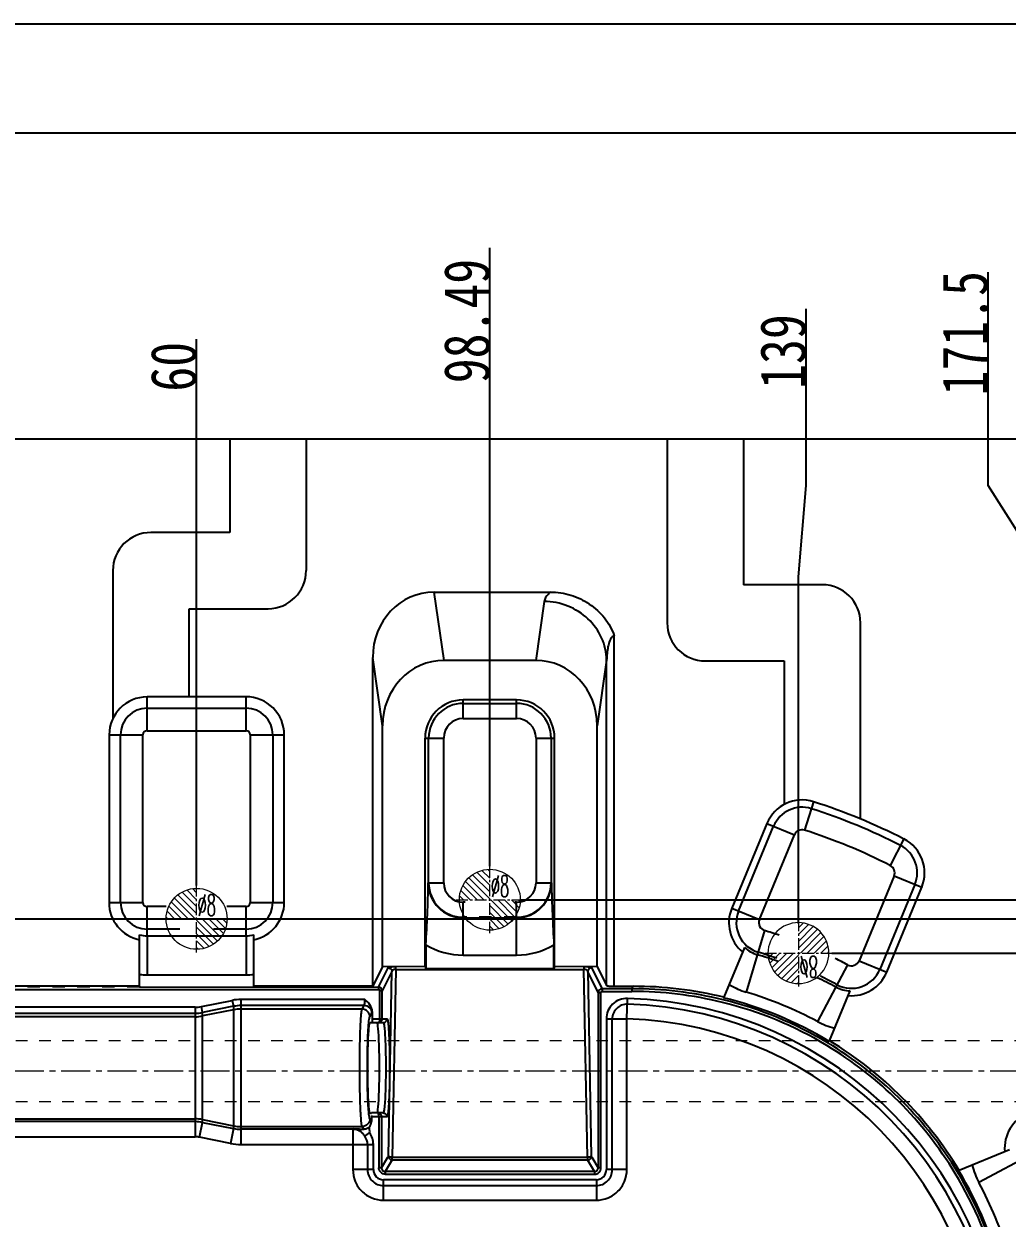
# Model space of a CAD drawing. Header units: millimetres. Extents: x 4797 to 6967, y -10922 to -3169.
# Drawn here: x 5591.3 to 5720.4, y -5770.3 to -5613.5 of the extents above; entities that cross this region are included whole.
import ezdxf
from ezdxf.enums import TextEntityAlignment as Align

# ---------------------------------------------------------------- set-up
doc = ezdxf.new("R2010")
doc.units = ezdxf.units.MM
doc.header["$LTSCALE"] = 16.335
doc.header["$PDMODE"] = 3
doc.header["$PDSIZE"] = 0.3125
doc.linetypes.add('CENTER', pattern=[0.6, 0.375, -0.075, 0.075, -0.075])
doc.linetypes.add('HIDDEN', pattern=[0.2, 0.1, -0.1])
doc.layers.get('0').update_dxf_attribs({"linetype": 'CONTINUOUS'})
doc.layers.get('Defpoints').update_dxf_attribs({"linetype": 'CONTINUOUS'})
doc.layers.add('cool', color=153, linetype='HIDDEN', lineweight=9)
doc.layers.add('epin', color=13, linetype='CONTINUOUS', lineweight=9)
doc.layers.add('DEFAULT_2', color=8, linetype='HIDDEN')
doc.styles.get("Standard").update_dxf_attribs({"font": 'txt', "width": 0.8})
doc.styles.add('TXT05', font='txt.shx', dxfattribs={"width": 0.5, "bigfont": 'gbcbig.shx'})
doc.dimstyles.new('ISO-25', dxfattribs={"dimtxt": 8, "dimasz": 6, "dimexe": 0, "dimexo": 0, "dimgap": 0, "dimtad": 1, "dimdsep": 46, "dimtxsty": 'Standard', "dimcen": 0, "dimclrd": 4, "dimclre": 4, "dimclrt": 6, "dimazin": 0, "dimtfac": 1, "dimtofl": 0, "dimtmove": 0, "dimatfit": 3, "dimfxl": 0, "dimarcsym": 0})

# ---------------------------------------------------------------- blocks, each defined once
blk = doc.blocks.new('147')
at = {"layer": 'cool', "ltscale": 0.932966}
for p, q in [((229.57, -3849.57), (-211.77, -3849.57)), ((229.57, -3857.57), (-211.77, -3857.57))]:
    blk.add_line(p, q, dxfattribs=at)
at = {"layer": 'cool', "color": 1, "linetype": 'CENTER', "ltscale": 0.621977}
blk.add_line((243.9, -3853.57), (-226.1, -3853.57), dxfattribs=at)
blk = doc.blocks.new('*D207')
at = {"color": 4, "lineweight": -2}
for p, q in [((5318.98, -5723.85), (5318.98, -5627.83)), ((5782.98, -5627.83), (5324.98, -5627.83)), ((5788.98, -5723.85), (5788.98, -5627.83))]:
    blk.add_line(p, q, dxfattribs=at)
at = {"color": 4}
for points in [[(5324.98, -5626.83), (5324.98, -5628.83), (5318.98, -5627.83)], [(5782.98, -5626.83), (5782.98, -5628.83), (5788.98, -5627.83)]]:
    blk.add_solid(points, dxfattribs=at)
at = {"layer": 'Defpoints', "color": 0}
for p in [(5318.98, -5627.83), (5318.98, -5723.85), (5788.98, -5723.85)]:
    blk.add_point(p, dxfattribs=at)
at = {"color": 6, "insert": (5504.14, -5623.83), "char_height": 8, "attachment_point": 5}
blk.add_mtext('470', dxfattribs=at)
blk = doc.blocks.new('*D209')
at = {"color": 4, "lineweight": -2}
blk.add_line((5758.98, -5697.99), (5807.12, -5697.99), dxfattribs=at)
at = {"layer": 'Defpoints', "color": 0}
for p in [(5758.98, -5697.99), (5796.72, -5697.99), (5553.98, -5857.99)]:
    blk.add_point(p, dxfattribs=at)
at = {"color": 6, "insert": (5801.92, -5694.99), "char_height": 6, "attachment_point": 5}
blk.add_mtext('160', dxfattribs=at)
blk = doc.blocks.new('*D210')
at = {"color": 4, "lineweight": -2}
blk.add_line((5758.98, -5694.36), (5758.98, -5650.11), dxfattribs=at)
at = {"layer": 'Defpoints', "color": 0}
for p in [(5758.98, -5662.11), (5758.98, -5694.36), (5553.98, -5857.99)]:
    blk.add_point(p, dxfattribs=at)
at = {"color": 6, "insert": (5755.98, -5656.11), "char_height": 6, "attachment_point": 5, "rotation": 90}
blk.add_mtext('205', dxfattribs=at)
blk = doc.blocks.new('*D188')
at = {"color": 4, "lineweight": -2}
for p, q in [((5729.88, -5766.99), (5772.72, -5766.99)), ((5772.72, -5766.99), (5784.72, -5767.99)), ((5784.72, -5767.99), (5803.12, -5767.99))]:
    blk.add_line(p, q, dxfattribs=at)
at = {"layer": 'Defpoints', "color": 0}
for p in [(5729.88, -5766.99), (5796.72, -5767.99), (5553.98, -5857.99)]:
    blk.add_point(p, dxfattribs=at)
at = {"color": 6, "insert": (5799.92, -5764.99), "char_height": 6, "attachment_point": 5}
blk.add_mtext('91', dxfattribs=at)
blk = doc.blocks.new('*D189')
at = {"color": 4, "lineweight": -2}
blk.add_line((5757.8, -5750.99), (5807.12, -5750.99), dxfattribs=at)
at = {"layer": 'Defpoints', "color": 0}
for p in [(5757.8, -5750.99), (5796.72, -5750.99), (5553.98, -5857.99)]:
    blk.add_point(p, dxfattribs=at)
at = {"color": 6, "insert": (5801.92, -5747.99), "char_height": 6, "attachment_point": 5}
blk.add_mtext('107', dxfattribs=at)
blk = doc.blocks.new('*D190')
at = {"color": 4, "lineweight": -2}
for p, q in [((5772.72, -5730.99), (5784.72, -5728.99)), ((5784.72, -5728.99), (5807.92, -5728.99)), ((5578.38, -5730.99), (5772.72, -5730.99))]:
    blk.add_line(p, q, dxfattribs=at)
at = {"layer": 'Defpoints', "color": 0}
for p in [(5796.72, -5728.99), (5578.38, -5730.99), (5553.98, -5857.99)]:
    blk.add_point(p, dxfattribs=at)
at = {"color": 6, "insert": (5802.32, -5725.99), "char_height": 6, "attachment_point": 5}
blk.add_mtext('127', dxfattribs=at)
blk = doc.blocks.new('*D191')
at = {"color": 4, "lineweight": -2}
for p, q in [((5772.72, -5728.49), (5784.72, -5718.44)), ((5784.72, -5718.44), (5814.32, -5718.44)), ((5656.47, -5728.49), (5772.72, -5728.49))]:
    blk.add_line(p, q, dxfattribs=at)
at = {"layer": 'Defpoints', "color": 0}
for p in [(5796.72, -5718.44), (5656.47, -5728.49), (5553.98, -5857.99)]:
    blk.add_point(p, dxfattribs=at)
at = {"color": 6, "insert": (5805.52, -5715.44), "char_height": 6, "attachment_point": 5}
blk.add_mtext('129.5', dxfattribs=at)
blk = doc.blocks.new('*D192')
at = {"color": 4, "lineweight": -2}
for p, q in [((5697.38, -5735.49), (5772.72, -5735.49)), ((5772.72, -5735.49), (5784.72, -5738.92)), ((5784.72, -5738.92), (5814.32, -5738.92))]:
    blk.add_line(p, q, dxfattribs=at)
at = {"layer": 'Defpoints', "color": 0}
for p in [(5697.38, -5735.49), (5796.72, -5738.92), (5553.98, -5857.99)]:
    blk.add_point(p, dxfattribs=at)
at = {"color": 6, "insert": (5805.52, -5735.92), "char_height": 6, "attachment_point": 5}
blk.add_mtext('122.5', dxfattribs=at)
blk = doc.blocks.new('*D194')
at = {"color": 4, "lineweight": -2}
blk.add_line((5613.98, -5726.59), (5613.98, -5654.91), dxfattribs=at)
at = {"layer": 'Defpoints', "color": 0}
for p in [(5613.98, -5662.11), (5613.98, -5726.59), (5553.98, -5857.99)]:
    blk.add_point(p, dxfattribs=at)
at = {"color": 6, "insert": (5610.98, -5658.51), "char_height": 6, "attachment_point": 5, "rotation": 90}
blk.add_mtext('60', dxfattribs=at)
blk = doc.blocks.new('*D195')
at = {"color": 4, "lineweight": -2}
for p, q in [((5652.47, -5674.11), (5652.47, -5642.91)), ((5652.47, -5686.11), (5652.47, -5674.11)), ((5652.47, -5724.09), (5652.47, -5686.11))]:
    blk.add_line(p, q, dxfattribs=at)
at = {"layer": 'Defpoints', "color": 0}
for p in [(5652.47, -5662.11), (5652.47, -5724.09), (5553.98, -5857.99)]:
    blk.add_point(p, dxfattribs=at)
at = {"color": 6, "insert": (5649.47, -5652.51), "char_height": 6, "attachment_point": 5, "rotation": 90}
blk.add_mtext('98.49', dxfattribs=at)
blk = doc.blocks.new('*D196')
at = {"color": 4, "lineweight": -2}
for p, q in [((5693.98, -5674.11), (5693.98, -5650.91)), ((5692.98, -5686.11), (5693.98, -5674.11)), ((5692.98, -5731.59), (5692.98, -5686.11))]:
    blk.add_line(p, q, dxfattribs=at)
at = {"layer": 'Defpoints', "color": 0}
for p in [(5693.98, -5662.11), (5692.98, -5731.59), (5553.98, -5857.99)]:
    blk.add_point(p, dxfattribs=at)
at = {"color": 6, "insert": (5690.98, -5656.51), "char_height": 6, "attachment_point": 5, "rotation": 90}
blk.add_mtext('139', dxfattribs=at)
blk = doc.blocks.new('*D197')
at = {"color": 4, "lineweight": -2}
for p, q in [((5717.86, -5674.11), (5717.86, -5646.11)), ((5725.48, -5686.11), (5717.86, -5674.11)), ((5725.48, -5762.59), (5725.48, -5686.11))]:
    blk.add_line(p, q, dxfattribs=at)
at = {"layer": 'Defpoints', "color": 0}
for p in [(5717.86, -5662.11), (5725.48, -5762.59), (5553.98, -5857.99)]:
    blk.add_point(p, dxfattribs=at)
at = {"color": 6, "insert": (5714.86, -5654.11), "char_height": 6, "attachment_point": 5, "rotation": 90}
blk.add_mtext('171.5', dxfattribs=at)
blk = doc.blocks.new('*D198')
at = {"color": 4, "lineweight": -2}
for p, q in [((5731.98, -5674.11), (5731.98, -5644.51)), ((5730.48, -5686.11), (5731.98, -5674.11)), ((5730.48, -5843.59), (5730.48, -5686.11))]:
    blk.add_line(p, q, dxfattribs=at)
at = {"layer": 'Defpoints', "color": 0}
for p in [(5731.98, -5662.11), (5730.48, -5843.59), (5553.98, -5857.99)]:
    blk.add_point(p, dxfattribs=at)
at = {"color": 6, "insert": (5728.98, -5653.31), "char_height": 6, "attachment_point": 5, "rotation": 90}
blk.add_mtext('176.5', dxfattribs=at)
blk = doc.blocks.new('epin_ejp_8')
at = {"layer": 'epin'}
h = blk.add_hatch(dxfattribs=at)
h.set_pattern_fill('_ANSI31', color=123, scale=0.2, angle=90, style=0)
h.set_pattern_definition([(135, (-263.1036, 1313.3417), (-0.4490128, -0.4490128), [])])
h.paths.add_polyline_path([(0, 4, 0.414214), (-4, 0), (0, 0)])
h.paths.add_polyline_path([(4, 0), (0, 0), (0, -4, 0.414214)])
at = {"layer": 'epin', "color": 1, "linetype": 'CENTER', "ltscale": 0.248791}
for p, q in [((0, -4.4), (0, 4.4)), ((-4.4, 0), (4.4, 0))]:
    blk.add_line(p, q, dxfattribs=at)
at = {"layer": 'epin'}
blk.add_circle((0, 0), 4, dxfattribs=at)
at = {"layer": 'epin', "color": 6, "style": 'TXT05', "width": 0.5}
blk.add_text('%%c8', height=2.8, dxfattribs=at).set_placement((1.33, 1.8), align=Align.MIDDLE)
blk = doc.blocks.new('1258')
at = {"layer": 'epin', "color": 4}
for p in [(-162.27, 2735.91), (-200.76, 2733.41)]:
    blk.add_blockref('epin_ejp_8', p, dxfattribs=at)
at = {"layer": 'epin', "xscale": -1, "rotation": 180}
blk.add_blockref('epin_ejp_8', (-121.76, 2728.91), dxfattribs=at)

msp = doc.modelspace()

# ---------------------------------------------------------------- linework, layer by layer
at = {"color": 7, "linetype": 'Continuous'}
for p, q in [((5369.984, -5667.99), (5737.984, -5667.99)), ((5618.353, -5667.99), (5618.353, -5680.269)), ((5628.353, -5667.99), (5628.353, -5685.269)), ((5675.745, -5667.99), (5675.745, -5692.131)), ((5685.745, -5667.99), (5685.745, -5687.131)), ((5618.353, -5680.269), (5607.984, -5680.269)), ((5602.984, -5685.269), (5602.984, -5704.703)), ((5696.114, -5687.131), (5685.745, -5687.131)), ((5646.452, -5697.057), (5645.162, -5688.096)), ((5645.162, -5688.096), (5660.424, -5688.096)), ((5659.612, -5689.307), (5658.496, -5697.057)), ((5612.984, -5701.855), (5612.984, -5690.269)), ((5612.984, -5690.269), (5623.353, -5690.269)), ((5701.114, -5717.876), (5701.114, -5692.131)), ((5668.804, -5739.842), (5668.804, -5693.838)), ((5637.098, -5739.842), (5637.098, -5696.666)), ((5638.388, -5705.627), (5637.098, -5696.666)), ((5658.496, -5697.057), (5646.452, -5697.057)), ((5667.801, -5697.013), (5666.56, -5705.627)), ((5667.801, -5739.742), (5667.801, -5697.013)), ((5680.745, -5697.131), (5691.114, -5697.131)), ((5691.114, -5697.131), (5691.114, -5715.94)), ((5620.484, -5701.834), (5607.484, -5701.855)), ((5607.484, -5706.291), (5607.484, -5701.855)), ((5620.484, -5706.291), (5620.484, -5701.834)), ((5607.484, -5703.336), (5620.484, -5703.336)), ((5648.974, -5704.689), (5648.974, -5702.248)), ((5655.974, -5702.248), (5648.974, -5702.248)), ((5648.974, -5702.709), (5655.974, -5702.709)), ((5655.974, -5704.689), (5655.974, -5702.248)), ((5648.974, -5704.689), (5655.974, -5704.689)), ((5607.484, -5706.291), (5620.484, -5706.291)), ((5638.388, -5737.254), (5638.388, -5705.627)), ((5666.56, -5737.254), (5666.56, -5705.627)), ((5602.484, -5706.834), (5602.484, -5728.834)), ((5602.484, -5706.834), (5606.941, -5706.834)), ((5603.987, -5728.834), (5603.987, -5706.834)), ((5606.941, -5728.834), (5606.941, -5706.834)), ((5621.027, -5706.834), (5621.027, -5728.834)), ((5621.027, -5706.834), (5625.484, -5706.834)), ((5623.982, -5706.834), (5623.982, -5728.834)), ((5625.484, -5728.834), (5625.484, -5706.834)), ((5643.974, -5737.254), (5643.974, -5707.248)), ((5643.974, -5707.248), (5646.415, -5707.248)), ((5644.435, -5726.248), (5644.435, -5707.248)), ((5646.415, -5726.248), (5646.415, -5707.248)), ((5658.533, -5707.248), (5658.533, -5726.248)), ((5658.533, -5707.248), (5660.974, -5707.248)), ((5660.513, -5707.248), (5660.513, -5726.248)), ((5660.974, -5737.254), (5660.974, -5707.248)), ((5694.96, -5715.621), (5693.771, -5719.342)), ((5688.822, -5718.456), (5684.226, -5729.593)), ((5685.126, -5729.965), (5689.722, -5718.827)), ((5688.822, -5718.456), (5692.453, -5719.954)), ((5687.857, -5731.092), (5692.453, -5719.954)), ((5706.817, -5720.492), (5705.026, -5723.987)), ((5705.528, -5725.351), (5700.931, -5736.488)), ((5705.528, -5725.351), (5709.159, -5726.849)), ((5644.379, -5726.248), (5646.415, -5726.248)), ((5658.533, -5726.248), (5660.569, -5726.248)), ((5708.259, -5726.478), (5703.662, -5737.615)), ((5704.562, -5737.986), (5709.159, -5726.849)), ((5602.484, -5728.834), (5606.941, -5728.834)), ((5607.484, -5733.092), (5607.484, -5729.377)), ((5610.003, -5729.377), (5607.484, -5729.377)), ((5620.484, -5729.377), (5617.965, -5729.377)), ((5620.484, -5733.092), (5620.484, -5729.377)), ((5621.027, -5728.834), (5625.484, -5728.834)), ((5648.974, -5735.748), (5648.974, -5728.806)), ((5649.213, -5728.806), (5648.974, -5728.806)), ((5655.974, -5728.806), (5655.735, -5728.806)), ((5655.974, -5735.748), (5655.974, -5728.806)), ((5684.226, -5729.593), (5687.857, -5731.092)), ((5648.974, -5730.843), (5655.974, -5730.843)), ((5606.484, -5739.842), (5606.484, -5733.092)), ((5611.785, -5732.331), (5607.484, -5732.331)), ((5607.484, -5733.208), (5607.484, -5738.334)), ((5607.484, -5733.208), (5620.484, -5733.208)), ((5620.484, -5732.331), (5616.183, -5732.331)), ((5620.484, -5733.208), (5620.484, -5738.334)), ((5621.484, -5739.842), (5621.484, -5733.092)), ((5688.538, -5732.527), (5686.103, -5740.596)), ((5644.073, -5734.386), (5644.073, -5737.512)), ((5660.876, -5737.512), (5660.876, -5734.386)), ((5685.893, -5734.727), (5683.188, -5741.281)), ((5648.974, -5735.748), (5655.974, -5735.748)), ((5638.388, -5737.254), (5637.098, -5739.842)), ((5637.849, -5739.951), (5639.121, -5737.401)), ((5639.623, -5737.9), (5638.351, -5740.452)), ((5644.021, -5737.29), (5638.388, -5737.254)), ((5639.161, -5762.13), (5639.623, -5737.9)), ((5640.133, -5737.617), (5639.663, -5762.301)), ((5640.133, -5737.617), (5640.133, -5737.29)), ((5640.133, -5737.617), (5664.815, -5737.617)), ((5644.021, -5737.29), (5643.974, -5737.254)), ((5644.073, -5737.512), (5660.876, -5737.512)), ((5660.927, -5737.29), (5660.974, -5737.254)), ((5666.56, -5737.254), (5660.927, -5737.29)), ((5664.815, -5737.29), (5664.815, -5737.617)), ((5665.286, -5762.301), (5664.815, -5737.617)), ((5665.325, -5737.9), (5665.788, -5762.13)), ((5666.701, -5740.658), (5665.325, -5737.9)), ((5665.827, -5737.401), (5667.202, -5740.158)), ((5666.56, -5737.254), (5667.801, -5739.742)), ((5699.436, -5737.025), (5695.47, -5744.464)), ((5700.931, -5736.488), (5704.562, -5737.986)), ((5607.484, -5738.334), (5620.484, -5738.334)), ((5470.119, -5740.251), (5637.849, -5740.251)), ((5606.484, -5739.842), (5581.484, -5739.842)), ((5606.484, -5739.916), (5637.849, -5739.951)), ((5637.098, -5739.842), (5621.484, -5739.842)), ((5637.849, -5739.951), (5637.849, -5740.251)), ((5638.05, -5744.11), (5638.05, -5740.452)), ((5638.351, -5740.452), (5638.05, -5740.452)), ((5638.351, -5744.11), (5638.351, -5740.452)), ((5666.701, -5740.658), (5666.701, -5763.654)), ((5666.701, -5740.658), (5667.052, -5740.658)), ((5667.052, -5763.654), (5667.052, -5740.658)), ((5667.202, -5740.158), (5667.202, -5740.508)), ((5671.116, -5740.158), (5667.202, -5740.158)), ((5667.202, -5740.508), (5671.116, -5740.508)), ((5668.803, -5739.842), (5671.273, -5739.842)), ((5671.116, -5740.158), (5671.273, -5739.842)), ((5671.116, -5740.158), (5671.116, -5740.508)), ((5697.055, -5747.002), (5699.759, -5740.45)), ((5613.787, -5742.58), (5494.182, -5742.58)), ((5613.787, -5742.58), (5613.787, -5759.609)), ((5614.614, -5742.498), (5618.664, -5741.685)), ((5614.772, -5743.283), (5614.614, -5742.498)), ((5618.821, -5742.471), (5614.772, -5743.283)), ((5618.664, -5741.685), (5618.821, -5742.471)), ((5618.821, -5742.471), (5618.821, -5758.518)), ((5619.807, -5760.618), (5619.807, -5741.571)), ((5636.076, -5741.571), (5619.807, -5741.571)), ((5635.989, -5742.372), (5619.807, -5742.372)), ((5635.713, -5742.833), (5635.989, -5742.372)), ((5670.462, -5744.129), (5670.54, -5741.433)), ((5494.182, -5743.381), (5613.787, -5743.381)), ((5613.787, -5743.834), (5494.182, -5743.834)), ((5618.821, -5742.93), (5614.772, -5743.737)), ((5614.772, -5757.705), (5614.772, -5743.283)), ((5635.713, -5742.833), (5619.807, -5742.833)), ((5636.717, -5743.834), (5636.993, -5743.374)), ((5637.029, -5743.165), (5637.029, -5744.11)), ((5637.029, -5744.11), (5638.972, -5744.11)), ((5667.765, -5744.129), (5667.765, -5763.912)), ((5667.765, -5744.129), (5670.462, -5744.129)), ((5668.535, -5763.912), (5668.535, -5744.129)), ((5670.462, -5763.912), (5670.462, -5744.129)), ((5636.75, -5744.613), (5638.351, -5744.613)), ((5636.745, -5756.471), (5636.93, -5756.533)), ((5638.47, -5756.472), (5636.95, -5756.472)), ((5494.182, -5757.25), (5613.787, -5757.25)), ((5613.787, -5757.607), (5494.182, -5757.607)), ((5614.378, -5759.668), (5614.772, -5757.705)), ((5614.772, -5757.347), (5618.821, -5758.154)), ((5614.772, -5757.705), (5618.821, -5758.518)), ((5619.807, -5758.251), (5635.713, -5758.251)), ((5635.91, -5758.58), (5635.713, -5758.251)), ((5636.924, -5757.596), (5636.717, -5757.25)), ((5636.924, -5756.974), (5636.924, -5757.596)), ((5638.972, -5756.974), (5636.924, -5756.974)), ((5637.897, -5756.974), (5637.897, -5763.654)), ((5638.248, -5756.974), (5638.248, -5763.654)), ((5494.182, -5759.609), (5613.787, -5759.609)), ((5618.427, -5760.481), (5614.378, -5759.668)), ((5618.821, -5758.518), (5618.427, -5760.481)), ((5634.487, -5758.616), (5619.807, -5758.616)), ((5634.487, -5758.616), (5634.52, -5758.561)), ((5634.487, -5758.616), (5634.487, -5763.912)), ((5635.613, -5758.575), (5635.764, -5758.578)), ((5635.764, -5758.578), (5635.91, -5758.58)), ((5636.059, -5759.506), (5636.688, -5759.061)), ((5619.807, -5760.618), (5637.183, -5760.618)), ((5636.413, -5760.618), (5636.413, -5763.912)), ((5637.183, -5763.912), (5637.183, -5760.618)), ((5720.663, -5761.301), (5714.085, -5764.035)), ((5638.248, -5763.654), (5639.073, -5762.277)), ((5639.663, -5762.63), (5638.748, -5764.157)), ((5639.663, -5762.63), (5639.663, -5762.301)), ((5665.286, -5762.301), (5639.663, -5762.301)), ((5639.663, -5762.63), (5665.286, -5762.63)), ((5665.286, -5762.301), (5665.286, -5762.63)), ((5666.2, -5764.157), (5665.286, -5762.63)), ((5665.876, -5762.277), (5666.701, -5763.654)), ((5724.089, -5761.615), (5716.662, -5765.599)), ((5637.183, -5763.912), (5634.487, -5763.912)), ((5638.248, -5763.654), (5637.897, -5763.654)), ((5638.748, -5764.157), (5638.748, -5764.507)), ((5666.2, -5764.157), (5638.748, -5764.157)), ((5638.748, -5764.507), (5666.2, -5764.507)), ((5666.2, -5764.157), (5666.2, -5764.507)), ((5667.052, -5763.654), (5666.701, -5763.654)), ((5670.462, -5763.912), (5667.765, -5763.912)), ((5638.501, -5767.927), (5638.501, -5765.23)), ((5666.447, -5765.23), (5638.501, -5765.23)), ((5638.501, -5766), (5666.447, -5766)), ((5666.447, -5765.23), (5666.447, -5767.927)), ((5638.502, -5767.927), (5666.447, -5767.927))]:
    msp.add_line(p, q, dxfattribs=at)
msp.add_lwpolyline([(6001.378, -6133.841), (5246.546, -6133.841), (5246.546, -5613.499), (6001.378, -5613.499)], close=True)
for centre, radius, start, end in [((5607.984, -5685.269), 5, 90, 180), ((5623.353, -5685.269), 5, 270, 0), ((5696.114, -5692.131), 5, 0, 90), ((5680.745, -5692.131), 5, 180, 270), ((5607.484, -5706.834), 4.979, 90, 180), ((5620.484, -5706.834), 5, 0, 90.00013), ((5607.484, -5706.834), 3.498, 90, 180), ((5620.484, -5706.834), 3.498, 0, 90), ((5648.974, -5707.248), 5, 90, 180), ((5648.974, -5707.248), 4.539, 90, 180), ((5655.974, -5707.248), 5, 0, 90), ((5655.974, -5707.248), 4.539, 0, 90), ((5648.974, -5707.248), 2.559, 90, 180), ((5655.974, -5707.248), 2.559, 0, 90), ((5607.484, -5706.834), 0.543, 90, 180), ((5620.484, -5706.834), 0.543, 0, 90), ((5693.444, -5720.363), 4.979, 72.28193, 157.57311), ((5671.201, -5789.985), 78.067, 62.8641, 72.28193), ((5693.444, -5720.363), 4.027, 72.28193, 157.57306), ((5671.201, -5789.985), 77.115, 62.86419, 72.28193), ((5693.444, -5720.363), 1.072, 72.28193, 157.57306), ((5671.201, -5789.985), 74.16, 62.86419, 72.28193), ((5704.537, -5724.942), 5, 337.57311, 62.86273), ((5704.537, -5724.942), 4.027, 337.57306, 62.86419), ((5704.537, -5724.942), 1.072, 337.57306, 62.86419), ((5648.974, -5726.248), 4.595, 180, 270), ((5648.974, -5726.248), 4.539, 180, 270), ((5648.974, -5726.248), 2.559, 180, 270), ((5655.974, -5726.248), 4.595, 270, 0), ((5655.974, -5726.248), 4.539, 270, 0), ((5655.974, -5726.248), 2.559, 270, 0), ((5607.484, -5728.834), 5, 180, 258.46299), ((5607.484, -5728.834), 3.498, 180, 270), ((5607.484, -5728.834), 0.543, 180, 270), ((5620.484, -5728.834), 3.498, 270, 0), ((5620.484, -5728.834), 0.543, 270, 0), ((5620.484, -5728.834), 5, 281.53701, 0), ((5688.848, -5731.501), 5, 157.57301, 230.11537), ((5688.848, -5731.501), 4.027, 157.57306, 253.20968), ((5688.848, -5731.501), 1.072, 157.57306, 253.20968), ((5607.484, -5728.834), 4.374, 256.78541, 270), ((5620.484, -5728.834), 4.374, 270, 283.21459), ((5671.201, -5789.985), 60.016, 71.30329, 73.20968), ((5648.974, -5726.248), 9.5, 238.93835, 270), ((5655.974, -5726.248), 9.5, 270, 301.06165), ((5688.848, -5731.501), 4.374, 227.51952, 253.20968), ((5671.201, -5789.985), 56.714, 70.30079, 73.20968), ((5671.201, -5789.985), 57.062, 70.5937, 73.20968), ((5671.201, -5789.985), 60.016, 61.93645, 63.69064), ((5699.94, -5736.079), 4.027, 241.93645, 337.57306), ((5699.94, -5736.079), 1.072, 241.93645, 337.57306), ((5607.484, -5728.834), 9.5, 263.95767, 270), ((5620.484, -5728.834), 9.5, 270, 276.04233), ((5671.201, -5789.985), 56.714, 61.93645, 64.69315), ((5671.201, -5789.985), 57.062, 61.93645, 64.40024), ((5699.94, -5736.079), 5, 265.03076, 337.57301), ((5637.848, -5740.454), 0.503, 0.20604, 89.84105), ((5667.204, -5740.661), 0.503, 90.1804, 179.725), ((5671.119, -5790.17), 50.012, 76.153, 90.00337), ((5671.082, -5790.375), 49.867, 76.16798, 89.9607), ((5688.848, -5731.501), 9.5, 239.52511, 253.20968), ((5671.201, -5789.985), 51.588, 61.93645, 73.20968), ((5699.94, -5736.079), 4.374, 241.93645, 267.6266), ((5613.787, -5738.377), 4.204, 269.99759, 281.35437), ((5619.808, -5747.39), 5.819, 90.01117, 101.34168), ((5619.808, -5747.383), 5.01, 90.01016, 101.35413), ((5670.462, -5744.129), 2.697, 88.33465, 180.00012), ((5670.462, -5744.129), 1.926, 88.33465, 180), ((5669.057, -5792.451), 50.269, 0, 88.33465), ((5669.057, -5792.451), 51.039, 0.00002, 88.33465), ((5671.248, -5789.826), 49.295, 58.94001, 76.20363), ((5671.134, -5790.1), 49.941, 58.93842, 76.15027), ((5613.785, -5738.358), 5.024, 270.01298, 281.32616), ((5613.785, -5738.779), 5.056, 270.01317, 281.254), ((5619.808, -5747.889), 5.056, 90.01317, 101.254), ((5636.74, -5744.11), 1.309, 356.70444, 0.00135), ((5669.057, -5792.451), 48.343, 0, 88.33465), ((5699.94, -5736.079), 9.5, 241.93645, 256.65778), ((5671.199, -5789.991), 49.813, 58.15265, 58.93774), ((5671.156, -5790.084), 49.563, 31.21532, 59.00219), ((5671.076, -5790.166), 50.027, 31.273, 58.13933), ((5725.033, -5761.108), 5, 112.57295, 185.11534), ((5613.785, -5762.306), 5.056, 78.746, 89.98683), ((5613.785, -5762.64), 5.033, 78.69523, 89.98618), ((5619.808, -5753.196), 5.056, 258.746, 269.98683), ((5637.737, -5756.974), 0.511, 0.00056, 8.59782), ((5613.787, -5762.613), 3.004, 78.64795, 90.0001), ((5619.808, -5753.614), 5.002, 258.62558, 269.98957), ((5634.353, -5760.479), 1.926, 77.57997, 85.028), ((5634.34, -5760.531), 1.979, 70.44894, 77.53266), ((5634.305, -5760.631), 2.086, 63.81484, 70.4556), ((5635.01, -5758.003), 0.831, 307.88855, 312.02235), ((5634.913, -5757.895), 0.976, 312.00643, 315.84016), ((5634.487, -5760.618), 1.926, 0, 35.27173), ((5634.487, -5760.618), 2.697, 359.99942, 35.26719), ((5619.808, -5753.595), 7.023, 258.65853, 269.98862), ((5639.665, -5762.124), 0.507, 254.8815, 269.69629), ((5665.282, -5762.123), 0.508, 300.07584, 314.88952), ((5665.285, -5762.127), 0.503, 344.79694, 359.69316), ((5638.499, -5763.914), 2.086, 179.93807, 270.06132), ((5666.449, -5763.914), 2.086, 269.93807, 0.06132), ((5671.044, -5790.233), 49.736, 14.18806, 31.29595), ((5670.789, -5790.342), 50.363, 14.2349, 31.27492), ((5725.033, -5761.108), 9.5, 193.48834, 208.20968), ((5671.201, -5789.985), 51.588, 16.93645, 28.20968)]:
    msp.add_arc(centre, radius, start, end, dxfattribs=at)
for centre, major_axis, ratio, start_param, end_param in [((5645.309, -5696.823), (-1.245, 8.648), 0.9385559, -0.1343288, 1.4185666), ((5646.599, -5705.784), (-1.245, 8.648), 0.9385552, -0.134328, 1.4185674), ((5658.349, -5705.784), (1.245, 8.648), 0.9385552, -1.4185674, 0.134328), ((5644.014, -5737.789), (0, 0.502), 0.1405408, -0.9857024, -0.1047218), ((5660.935, -5737.789), (0, 0.502), 0.1405408, 0.1047218, 0.9857024), ((5670.998, -5790.369), (22.577, 45.279), 0.9931736, 0.220579, 0.4598115), ((5670.961, -5790.443), (22.577, 45.279), 0.9931738, -0.0791476, 0.220469), ((5637.056, -5744.11), (0, 0.502), 0.0524078, -4.712387, -3.1415907), ((5637.667, -5750.542), (0, 5.929), 0.0524078, -3.1415907, 0.000002), ((5670.998, -5790.369), (22.577, 45.279), 0.9931736, -0.5627477, -0.0790376), ((5635.918, -5757.592), (-0.519, 0.867), 0.9948398, 3.3601936, 4.1704042), ((5636.95, -5756.974), (0, 0.502), 0.0524078, 1.2094427, 1.5707983), ((5670.961, -5790.443), (22.577, 45.279), 0.9931738, -0.860403, -0.5616588)]:
    msp.add_ellipse(centre, major_axis=major_axis, ratio=ratio, start_param=start_param, end_param=end_param, dxfattribs=at)
for points, knots in [([(5660.424, -5688.096), (5660.312, -5688.187), (5659.947, -5688.512), (5659.662, -5688.964), (5659.612, -5689.307)], [0, 0, 0, 0, 0.2938462, 1, 1, 1, 1]), ([(5667.801, -5697.013), (5667.782, -5696.016), (5667.314, -5693.985), (5665.468, -5691.452), (5662.776, -5689.748), (5660.666, -5689.325), (5659.612, -5689.307)], [0, 0, 0, 0, 0.2424884, 0.4902521, 0.7436809, 1, 1, 1, 1]), ([(5660.424, -5688.096), (5661.323, -5688.096), (5663.131, -5688.366), (5665.598, -5689.543), (5667.61, -5691.391), (5668.511, -5692.99), (5668.804, -5693.838)], [0, 0, 0, 0, 0.2501487, 0.5002225, 0.7501954, 1, 1, 1, 1]), ([(5668.804, -5693.838), (5668.73, -5693.838), (5668.581, -5693.898), (5668.385, -5694.122), (5668.145, -5694.577), (5667.961, -5695.284), (5667.837, -5696.144), (5667.805, -5696.724), (5667.801, -5697.013)], [0, 0, 0, 0, 0.0641659, 0.1277978, 0.2530574, 0.5024227, 0.7513385, 1, 1, 1, 1]), ([(5644.073, -5734.386), (5644.146, -5733.058), (5644.291, -5730.348), (5644.379, -5727.633), (5644.379, -5726.248)], [0, 0, 0, 0, 0.4896286, 1, 1, 1, 1]), ([(5660.569, -5726.248), (5660.569, -5727.633), (5660.658, -5730.348), (5660.802, -5733.058), (5660.876, -5734.386)], [0, 0, 0, 0, 0.5103729, 1, 1, 1, 1]), ([(5640.133, -5737.29), (5640.003, -5737.29), (5639.764, -5737.295), (5639.456, -5737.317), (5639.254, -5737.344), (5639.157, -5737.374), (5639.126, -5737.391), (5639.121, -5737.401)], [0, 0, 0, 0, 0.3815424, 0.6963187, 0.9060046, 0.9668509, 1, 1, 1, 1]), ([(5639.121, -5737.401), (5639.249, -5737.401), (5639.514, -5737.508), (5639.622, -5737.773), (5639.623, -5737.9)], [0, 0, 0, 0, 0.5007233, 1, 1, 1, 1]), ([(5640.133, -5737.617), (5640.06, -5737.619), (5639.869, -5737.641), (5639.638, -5737.772), (5639.623, -5737.9)], [0, 0, 0, 0, 0.3621797, 1, 1, 1, 1]), ([(5665.827, -5737.401), (5665.822, -5737.391), (5665.791, -5737.374), (5665.694, -5737.344), (5665.492, -5737.317), (5665.184, -5737.295), (5664.945, -5737.29), (5664.815, -5737.29)], [0, 0, 0, 0, 0.0331346, 0.093964, 0.3036968, 0.6185368, 1, 1, 1, 1]), ([(5665.325, -5737.9), (5665.321, -5737.864), (5665.27, -5737.759), (5665.083, -5737.649), (5664.912, -5737.619), (5664.815, -5737.617)], [0, 0, 0, 0, 0.1769883, 0.5315647, 1, 1, 1, 1]), ([(5665.827, -5737.401), (5665.699, -5737.401), (5665.434, -5737.508), (5665.326, -5737.773), (5665.325, -5737.9)], [0, 0, 0, 0, 0.5007245, 1, 1, 1, 1]), ([(5638.05, -5740.452), (5638.05, -5740.401), (5638.003, -5740.298), (5637.9, -5740.251), (5637.849, -5740.251)], [0, 0, 0, 0, 0.5009504, 1, 1, 1, 1]), ([(5667.202, -5740.508), (5667.163, -5740.508), (5667.083, -5740.54), (5667.052, -5740.62), (5667.052, -5740.658)], [0, 0, 0, 0, 0.5008873, 1, 1, 1, 1]), ([(5667.801, -5739.742), (5667.806, -5739.752), (5667.84, -5739.767), (5667.94, -5739.795), (5668.145, -5739.818), (5668.447, -5739.838), (5668.679, -5739.842), (5668.803, -5739.842)], [0, 0, 0, 0, 0.0336031, 0.0980073, 0.3169904, 0.6327587, 1, 1, 1, 1]), ([(5635.989, -5742.372), (5636.012, -5742.355), (5636.029, -5742.257), (5636.057, -5742.095), (5636.071, -5741.849), (5636.076, -5741.669), (5636.076, -5741.571)], [0, 0, 0, 0, 0.1065354, 0.3281783, 0.6396859, 1, 1, 1, 1]), ([(5636.993, -5743.374), (5636.991, -5743.118), (5636.776, -5742.588), (5636.245, -5742.374), (5635.989, -5742.372)], [0, 0, 0, 0, 0.4995711, 1, 1, 1, 1]), ([(5637.029, -5743.165), (5637.029, -5742.85), (5636.781, -5742.216), (5636.313, -5741.784), (5636.076, -5741.571)], [0, 0, 0, 0, 0.4974551, 1, 1, 1, 1]), ([(5635.622, -5757.807), (5635.569, -5757.378), (5635.501, -5756.289), (5635.43, -5754.394), (5635.392, -5752.062), (5635.387, -5749.558), (5635.415, -5747.492), (5635.457, -5745.968), (5635.495, -5744.998), (5635.54, -5744.188), (5635.586, -5743.556), (5635.643, -5743.127), (5635.677, -5742.901), (5635.713, -5742.833)], [0, 0, 0, 0, 0.086555, 0.2179883, 0.3795719, 0.5530689, 0.7188487, 0.7928905, 0.8581615, 0.912815, 0.9553491, 0.9846313, 1, 1, 1, 1]), ([(5636.717, -5743.834), (5636.715, -5743.579), (5636.5, -5743.049), (5635.969, -5742.834), (5635.713, -5742.833)], [0, 0, 0, 0, 0.4995707, 1, 1, 1, 1]), ([(5636.506, -5745.629), (5636.515, -5745.475), (5636.546, -5744.984), (5636.583, -5744.492), (5636.635, -5744.16)], [0, 0, 0, 0, 0.3154579, 1, 1, 1, 1]), ([(5636.635, -5744.16), (5636.646, -5744.09), (5636.666, -5743.98), (5636.695, -5743.87), (5636.717, -5743.834)], [0, 0, 0, 0, 0.6325188, 1, 1, 1, 1]), ([(5638.351, -5744.11), (5638.351, -5744.15), (5638.334, -5744.302), (5638.243, -5744.444), (5638.153, -5744.513)], [0, 0, 0, 0, 0.2585196, 1, 1, 1, 1]), ([(5638.972, -5744.11), (5638.996, -5744.11), (5639.035, -5744.216), (5639.07, -5744.371), (5639.112, -5744.67), (5639.133, -5744.894), (5639.145, -5745.026)], [0, 0, 0, 0, 0.0787093, 0.2698503, 0.5784354, 1, 1, 1, 1]), ([(5636.546, -5756.072), (5636.491, -5755.342), (5636.424, -5753.662), (5636.384, -5751.001), (5636.405, -5748.251), (5636.46, -5746.449), (5636.506, -5745.629)], [0, 0, 0, 0, 0.2102241, 0.482627, 0.7641888, 1, 1, 1, 1]), ([(5636.627, -5755.985), (5636.59, -5755.682), (5636.537, -5754.946), (5636.457, -5753.115), (5636.426, -5750.496), (5636.459, -5747.884), (5636.541, -5746.074), (5636.594, -5745.353), (5636.632, -5745.06)], [0, 0, 0, 0, 0.0835198, 0.2023164, 0.5028885, 0.8018783, 0.9188302, 1, 1, 1, 1]), ([(5636.632, -5745.06), (5636.64, -5744.996), (5636.656, -5744.886), (5636.684, -5744.745), (5636.71, -5744.662), (5636.736, -5744.617), (5636.75, -5744.613)], [0, 0, 0, 0, 0.412279, 0.7120773, 0.9040125, 1, 1, 1, 1]), ([(5638.47, -5744.613), (5638.493, -5744.613), (5638.534, -5744.708), (5638.567, -5744.854), (5638.61, -5745.128), (5638.632, -5745.335), (5638.643, -5745.457)], [0, 0, 0, 0, 0.0808799, 0.2721908, 0.5799644, 1, 1, 1, 1]), ([(5638.643, -5745.457), (5638.713, -5746.196), (5638.784, -5747.941), (5638.822, -5750.673), (5638.777, -5753.37), (5638.704, -5755.065), (5638.629, -5755.769)], [0, 0, 0, 0, 0.2159365, 0.5070645, 0.7944053, 1, 1, 1, 1]), ([(5639.145, -5745.026), (5639.206, -5745.719), (5639.275, -5747.356), (5639.319, -5749.978), (5639.299, -5752.721), (5639.244, -5754.523), (5639.196, -5755.338)], [0, 0, 0, 0, 0.2023448, 0.476086, 0.7624961, 1, 1, 1, 1]), ([(5636.597, -5756.633), (5636.592, -5756.592), (5636.573, -5756.405), (5636.557, -5756.217), (5636.546, -5756.072)], [0, 0, 0, 0, 0.2230165, 1, 1, 1, 1]), ([(5636.717, -5757.25), (5636.68, -5757.188), (5636.643, -5756.975), (5636.612, -5756.77), (5636.597, -5756.633)], [0, 0, 0, 0, 0.3433293, 1, 1, 1, 1]), ([(5636.745, -5756.471), (5636.73, -5756.462), (5636.706, -5756.412), (5636.679, -5756.318), (5636.651, -5756.168), (5636.635, -5756.052), (5636.627, -5755.985)], [0, 0, 0, 0, 0.1046777, 0.3015214, 0.59874, 1, 1, 1, 1]), ([(5637.897, -5756.974), (5637.897, -5756.865), (5637.885, -5756.714), (5637.835, -5756.55), (5637.799, -5756.492), (5637.778, -5756.479)], [0, 0, 0, 0, 0.631918, 0.8572215, 1, 1, 1, 1]), ([(5638.629, -5755.769), (5638.618, -5755.87), (5638.598, -5756.044), (5638.559, -5756.271), (5638.528, -5756.395), (5638.49, -5756.472), (5638.47, -5756.472)], [0, 0, 0, 0, 0.4189803, 0.7254333, 0.9165325, 1, 1, 1, 1]), ([(5639.196, -5755.338), (5639.183, -5755.571), (5639.155, -5755.976), (5639.109, -5756.443), (5639.068, -5756.718), (5639.038, -5756.854), (5639.015, -5756.932), (5638.985, -5756.974), (5638.972, -5756.974)], [0, 0, 0, 0, 0.4198674, 0.7309956, 0.8427425, 0.924207, 0.9755502, 1, 1, 1, 1]), ([(5635.713, -5758.251), (5635.688, -5758.203), (5635.657, -5758.052), (5635.634, -5757.904), (5635.622, -5757.807)], [0, 0, 0, 0, 0.3585019, 1, 1, 1, 1]), ([(5636.717, -5757.25), (5636.715, -5757.505), (5636.5, -5758.036), (5635.969, -5758.25), (5635.713, -5758.251)], [0, 0, 0, 0, 0.4995702, 1, 1, 1, 1]), ([(5635.225, -5758.76), (5635.247, -5758.764), (5635.354, -5758.766), (5635.454, -5758.71), (5635.52, -5758.659)], [0, 0, 0, 0, 0.2097486, 1, 1, 1, 1]), ([(5635.793, -5759.181), (5635.75, -5759.136), (5635.581, -5758.971), (5635.383, -5758.833), (5635.225, -5758.76)], [0, 0, 0, 0, 0.2636155, 1, 1, 1, 1]), ([(5636.176, -5758.55), (5636.217, -5758.539), (5636.374, -5758.489), (5636.518, -5758.403), (5636.611, -5758.326)], [0, 0, 0, 0, 0.2623111, 1, 1, 1, 1]), ([(5639.208, -5762.195), (5639.201, -5762.19), (5639.181, -5762.173), (5639.164, -5762.148), (5639.161, -5762.13)], [0, 0, 0, 0, 0.2994222, 1, 1, 1, 1]), ([(5639.489, -5762.288), (5639.46, -5762.284), (5639.363, -5762.266), (5639.263, -5762.237), (5639.208, -5762.195)], [0, 0, 0, 0, 0.3000104, 1, 1, 1, 1]), ([(5665.788, -5762.13), (5665.783, -5762.16), (5665.716, -5762.222), (5665.641, -5762.247), (5665.593, -5762.26)], [0, 0, 0, 0, 0.378499, 1, 1, 1, 1]), ([(5634.487, -5763.912), (5634.49, -5764.434), (5634.693, -5765.491), (5635.59, -5766.824), (5636.923, -5767.721), (5637.979, -5767.923), (5638.502, -5767.927)], [0, 0, 0, 0, 0.2500107, 0.4999945, 0.7499846, 1, 1, 1, 1]), ([(5637.183, -5763.912), (5637.183, -5764.248), (5637.464, -5764.95), (5638.165, -5765.23), (5638.501, -5765.23)], [0, 0, 0, 0, 0.4999379, 1, 1, 1, 1]), ([(5638.748, -5764.507), (5638.531, -5764.507), (5638.077, -5764.325), (5637.897, -5763.871), (5637.897, -5763.654)], [0, 0, 0, 0, 0.4999904, 1, 1, 1, 1]), ([(5638.248, -5763.654), (5638.247, -5763.781), (5638.363, -5764.039), (5638.621, -5764.157), (5638.748, -5764.157)], [0, 0, 0, 0, 0.5005226, 1, 1, 1, 1]), ([(5666.2, -5764.157), (5666.327, -5764.157), (5666.585, -5764.039), (5666.701, -5763.781), (5666.701, -5763.654)], [0, 0, 0, 0, 0.4990499, 1, 1, 1, 1]), ([(5666.2, -5764.507), (5666.418, -5764.507), (5666.871, -5764.325), (5667.052, -5763.871), (5667.052, -5763.654)], [0, 0, 0, 0, 0.4998916, 1, 1, 1, 1]), ([(5666.447, -5765.23), (5666.784, -5765.23), (5667.485, -5764.95), (5667.765, -5764.248), (5667.765, -5763.912)], [0, 0, 0, 0, 0.4999379, 1, 1, 1, 1]), ([(5666.447, -5767.927), (5666.969, -5767.923), (5668.026, -5767.721), (5669.359, -5766.824), (5670.256, -5765.49), (5670.458, -5764.434), (5670.462, -5763.912)], [0, 0, 0, 0, 0.2500107, 0.4999945, 0.7499846, 1, 1, 1, 1])]:
    msp.add_open_spline(points, degree=3, knots=knots, dxfattribs=at)
for points in [[(5638.904, -5744.362), (5638.948, -5744.286), (5638.972, -5744.197), (5638.972, -5744.11)], [(5638.47, -5744.613), (5638.556, -5744.613), (5638.646, -5744.589), (5638.721, -5744.545)], [(5638.721, -5744.545), (5638.796, -5744.502), (5638.861, -5744.437), (5638.904, -5744.362)], [(5636.943, -5756.489), (5636.94, -5756.504), (5636.939, -5756.52), (5636.937, -5756.535)], [(5638.046, -5756.57), (5638.148, -5756.646), (5638.223, -5756.772), (5638.242, -5756.898)], [(5638.47, -5756.472), (5638.556, -5756.472), (5638.646, -5756.496), (5638.721, -5756.539)], [(5638.721, -5756.539), (5638.796, -5756.582), (5638.861, -5756.648), (5638.904, -5756.723)], [(5638.904, -5756.723), (5638.948, -5756.798), (5638.972, -5756.888), (5638.972, -5756.974)], [(5635.225, -5758.76), (5634.992, -5758.667), (5634.737, -5758.617), (5634.487, -5758.616)], [(5634.52, -5758.561), (5634.884, -5758.566), (5635.249, -5758.57), (5635.613, -5758.575)], [(5636.059, -5759.506), (5635.979, -5759.392), (5635.89, -5759.282), (5635.793, -5759.181)], [(5635.91, -5758.58), (5635.999, -5758.582), (5636.089, -5758.571), (5636.176, -5758.55)], [(5636.689, -5759.061), (5636.708, -5758.815), (5636.684, -5758.561), (5636.611, -5758.326)], [(5639.161, -5762.13), (5639.161, -5762.257), (5639.218, -5762.393), (5639.309, -5762.483)], [(5639.309, -5762.483), (5639.37, -5762.544), (5639.45, -5762.59), (5639.533, -5762.613)], [(5639.663, -5762.301), (5639.605, -5762.3), (5639.547, -5762.296), (5639.489, -5762.288)], [(5665.459, -5762.288), (5665.402, -5762.296), (5665.344, -5762.3), (5665.286, -5762.301)], [(5665.286, -5762.63), (5665.372, -5762.63), (5665.461, -5762.606), (5665.536, -5762.562)], [(5665.593, -5762.26), (5665.549, -5762.273), (5665.504, -5762.282), (5665.459, -5762.288)], [(5665.64, -5762.483), (5665.701, -5762.422), (5665.747, -5762.342), (5665.77, -5762.259)]]:
    msp.add_open_spline(points, degree=3, dxfattribs=at)
at = {"layer": 'DEFAULT_2', "color": 8, "linetype": 'HIDDEN'}
for p, q in [((5655.974, -5730.787), (5648.974, -5730.787)), ((5607.484, -5733.208), (5607.484, -5733.092)), ((5620.484, -5733.208), (5620.484, -5733.092)), ((5606.484, -5739.916), (5581.484, -5739.916)), ((5606.484, -5739.842), (5606.484, -5739.916)), ((5621.484, -5739.916), (5621.484, -5739.842)), ((5683.188, -5741.281), (5683.157, -5741.356)), ((5638.351, -5744.613), (5638.47, -5744.613)), ((5697.055, -5747.002), (5697.023, -5747.078)), ((5639.073, -5762.277), (5639.161, -5762.13)), ((5665.788, -5762.13), (5665.876, -5762.277)), ((5714.02, -5764.062), (5714.085, -5764.035))]:
    msp.add_line(p, q, dxfattribs=at)
for centre, radius, start, end in [((5688.848, -5731.501), 9.5, 238.48834, 239.52511), ((5637.859, -5744.129), 0.484, 270.02638, 280.25729)]:
    msp.add_arc(centre, radius, start, end, dxfattribs=at)
for points, knots in [([(5636.993, -5743.374), (5637.005, -5743.353), (5637.015, -5743.281), (5637.025, -5743.212), (5637.029, -5743.165)], [0, 0, 0, 0, 0.335929, 1, 1, 1, 1]), ([(5637.859, -5744.613), (5637.915, -5744.613), (5638.027, -5744.441), (5638.041, -5744.291), (5638.047, -5744.186)], [0, 0, 0, 0, 0.3478216, 1, 1, 1, 1])]:
    msp.add_open_spline(points, degree=3, knots=knots, dxfattribs=at)
for points in [[(5638.153, -5744.513), (5638.093, -5744.559), (5638.02, -5744.592), (5637.945, -5744.605)], [(5637.754, -5756.472), (5637.856, -5756.472), (5637.964, -5756.508), (5638.046, -5756.57)]]:
    msp.add_open_spline(points, degree=3, dxfattribs=at)

# ---------------------------------------------------------------- block references
for name, p in [('1258', (5814.739, -8464.395)), ('147', (5545.088, -1897.424))]:
    msp.add_blockref(name, p)

# ---------------------------------------------------------------- dimensions: what is measured, and where the dimension line sits
dim = msp.add_linear_dim(base=(5318.984, -5627.83), p1=(5788.984, -5723.853), p2=(5318.984, -5723.853), dimstyle='ISO-25', override={"dimfxl": 1.25})
dim.commit()
dim.dimension.update_dxf_attribs({"geometry": '*D207', "text_midpoint": (5504.137, -5627.83), "dimtype": 160})
for feature_location, offset, dtype, picture, middle in [((5652.474, -5724.09), (0, 61.975), 1, '*D195', (5649.474, -5652.515)), ((5730.484, -5843.59), (1.5, 181.475), 1, '*D198', (5728.984, -5653.315)), ((5725.484, -5762.59), (-7.624, 100.475), 1, '*D197', (5714.86, -5654.115)), ((5758.984, -5694.358), (0, 32.243), 1, '*D210', (5755.984, -5656.115)), ((5692.984, -5731.59), (1, 69.475), 1, '*D196', (5690.984, -5656.515)), ((5613.984, -5726.59), (0, 64.475), 1, '*D194', (5610.984, -5658.515)), ((5758.984, -5697.99), (37.738, 0), 0, '*D209', (5801.922, -5694.99)), ((5656.474, -5728.49), (140.248, 10.049), 0, '*D191', (5805.522, -5715.441)), ((5578.384, -5730.99), (218.338, 2), 0, '*D190', (5802.322, -5725.99)), ((5697.384, -5735.49), (99.338, -3.426), 0, '*D192', (5805.522, -5735.915)), ((5757.804, -5750.99), (38.918, 0), 0, '*D189', (5801.922, -5747.99)), ((5729.884, -5766.99), (66.838, -1), 0, '*D188', (5799.922, -5764.99))]:
    dim = msp.add_ordinate_dim(feature_location=feature_location, offset=offset, dtype=dtype, origin=(5553.984, -5857.99), dimstyle='ISO-25', override={"dimtxt": 6, "dimfxl": 1.25})
    dim.commit()
    dim.dimension.update_dxf_attribs({"geometry": picture, "text_midpoint": middle})

doc.saveas('drawing.dxf')
